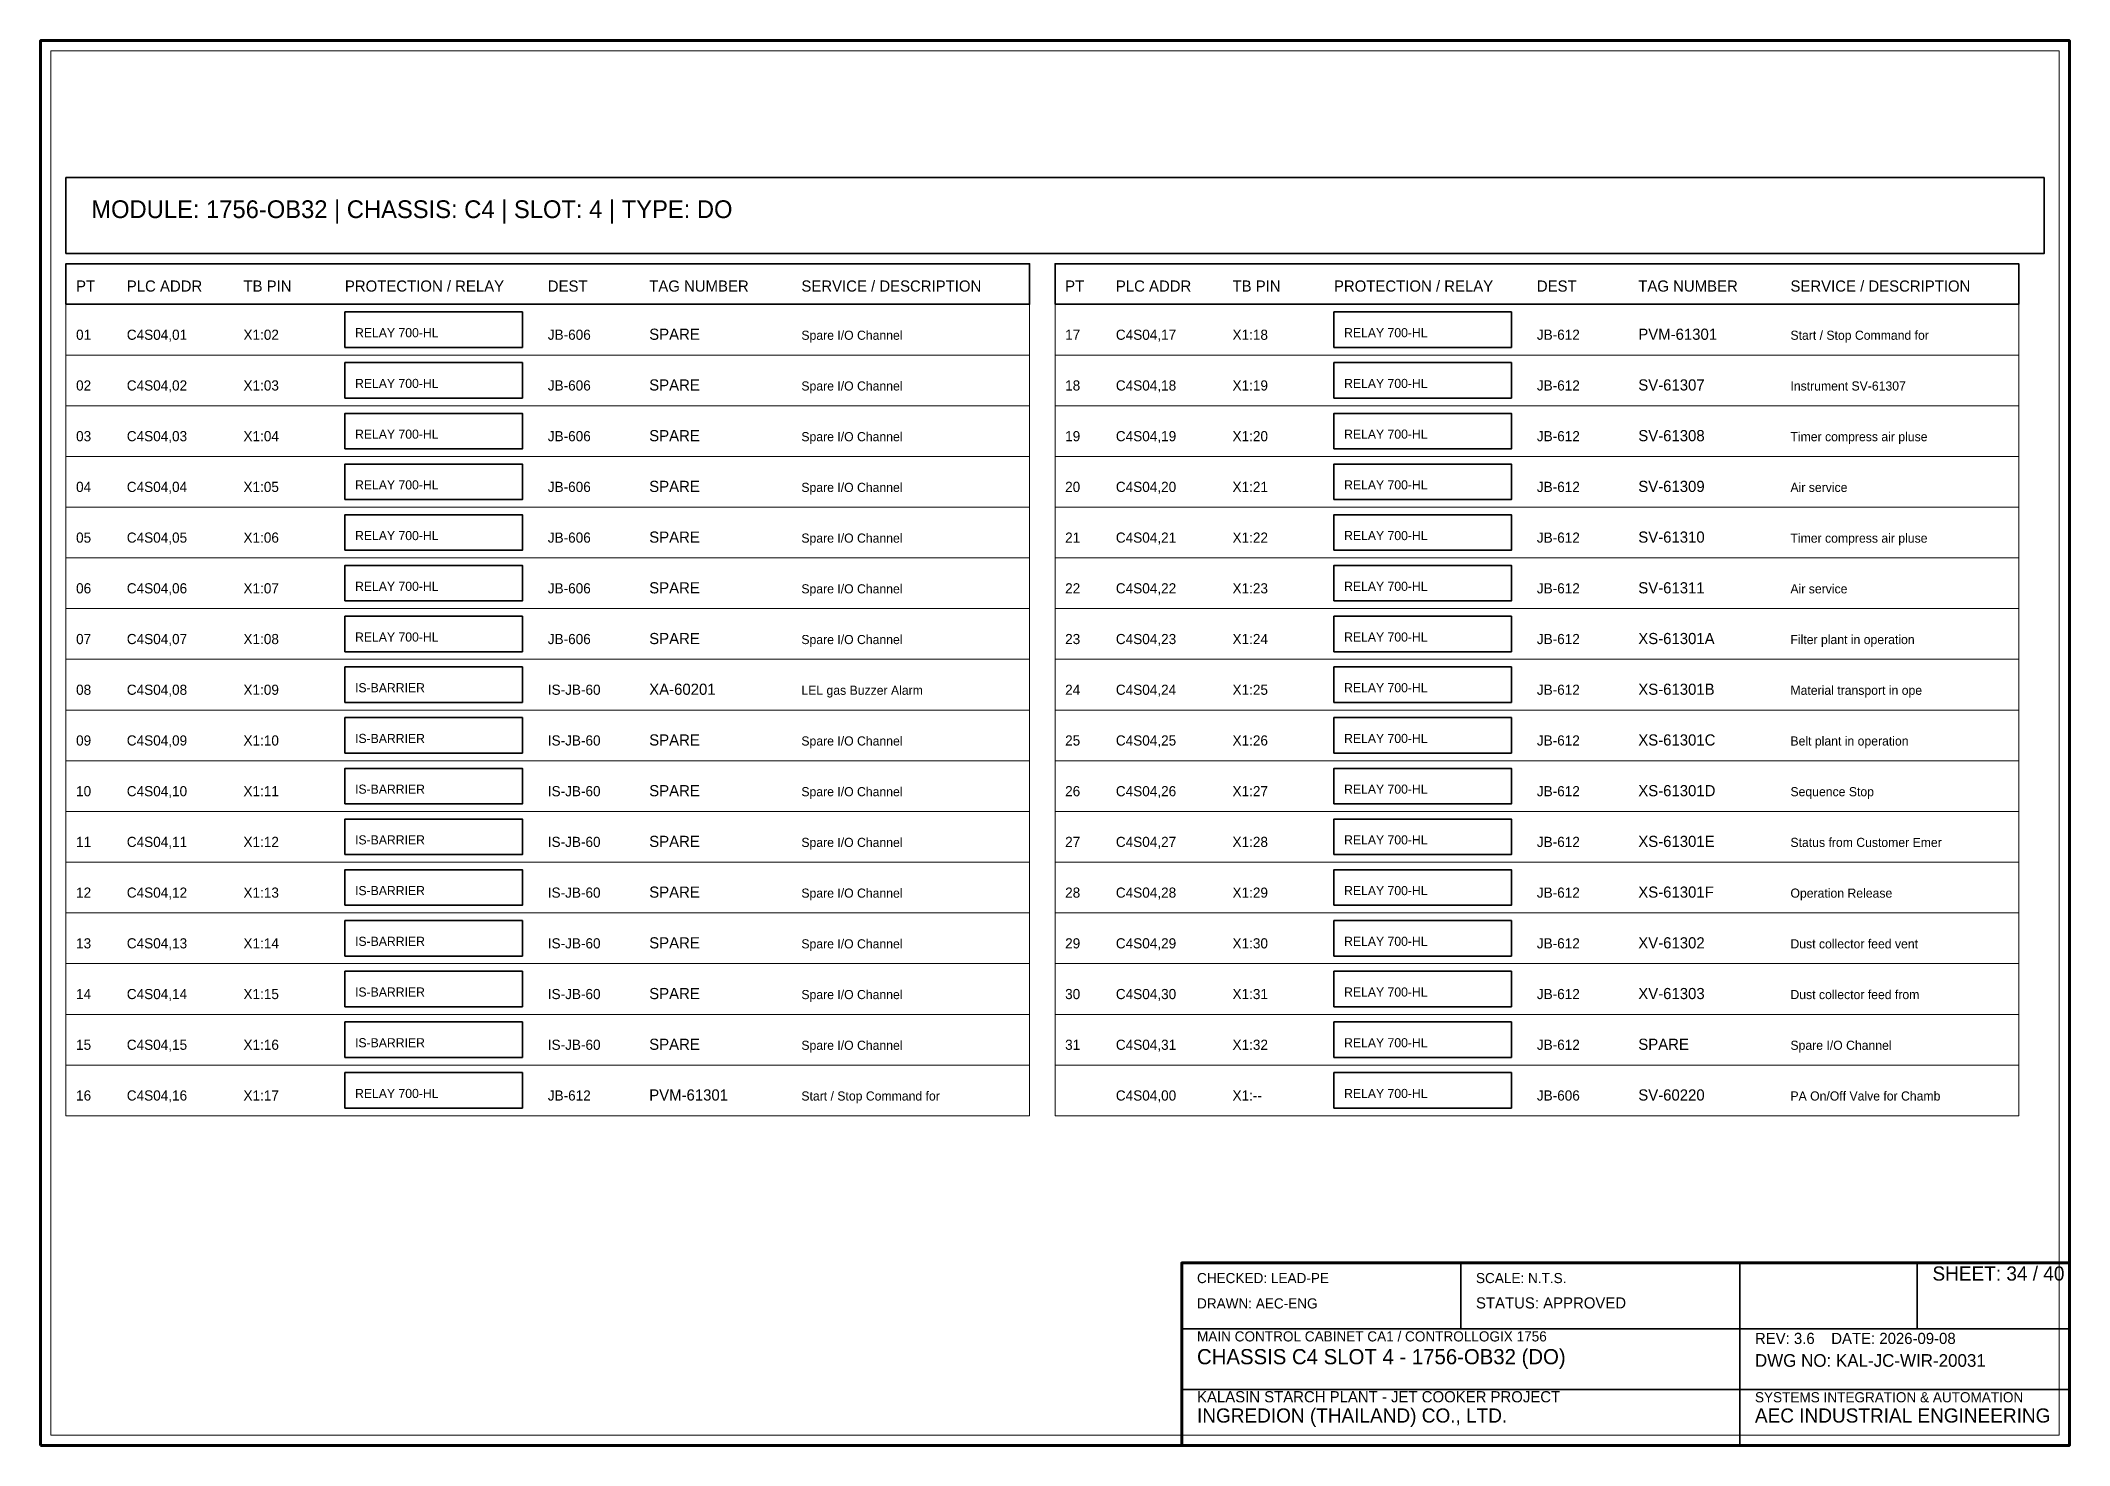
# Model space of a CAD drawing. Header units: millimetres. Extents: x 0 to 400, y 0 to 277.
import ezdxf

# ---------------------------------------------------------------- set-up
doc = ezdxf.new("R2010")
doc.units = ezdxf.units.MM
for name, color, linetype, lineweight in [('0_BORDER', 7, 'Continuous', 70), ('0_TITLE_BLOCK', 4, 'Continuous', 35), ('IE-CABLE', 6, 'Continuous', 25), ('IE-EQUIP', 2, 'Continuous', 35), ('IS_BARRIERS', 140, 'Continuous', 35), ('NOTATIONS', 8, 'Continuous', 18), ('RELAYS', 30, 'Continuous', 35), ('TER', 3, 'Continuous', 35), ('TEXTS', 7, 'Continuous', 25)]:
    doc.layers.add(name, color=color, linetype=linetype, lineweight=lineweight)

msp = doc.modelspace()

# ---------------------------------------------------------------- linework, layer by layer
at = {"layer": '0_BORDER'}
for points in [[(0, 0), (400, 0), (400, 277), (0, 277)], [(225, 0), (400, 0), (400, 36), (225, 36)]]:
    msp.add_lwpolyline(points, close=True, dxfattribs=at)
at = {"layer": '0_TITLE_BLOCK'}
for p, q in [((280, 23), (280, 36)), ((335, 23), (335, 36)), ((370, 23), (370, 36)), ((225, 23), (400, 23)), ((335, 0), (335, 23)), ((225, 11), (400, 11))]:
    msp.add_line(p, q, dxfattribs=at)
for points in [[(5, 225), (195, 225), (195, 233), (5, 233)], [(200, 225), (390, 225), (390, 233), (200, 233)]]:
    msp.add_lwpolyline(points, close=True, dxfattribs=at)
at = {"layer": 'IE-EQUIP'}
msp.add_lwpolyline([(5, 235), (395, 235), (395, 250), (5, 250)], close=True, dxfattribs=at)
at = {"layer": 'IS_BARRIERS'}
for points in [[(60, 146.5), (95, 146.5), (95, 153.5), (60, 153.5)], [(60, 136.5), (95, 136.5), (95, 143.5), (60, 143.5)], [(60, 126.5), (95, 126.5), (95, 133.5), (60, 133.5)], [(60, 116.5), (95, 116.5), (95, 123.5), (60, 123.5)], [(60, 106.5), (95, 106.5), (95, 113.5), (60, 113.5)], [(60, 96.5), (95, 96.5), (95, 103.5), (60, 103.5)], [(60, 86.5), (95, 86.5), (95, 93.5), (60, 93.5)], [(60, 76.5), (95, 76.5), (95, 83.5), (60, 83.5)]]:
    msp.add_lwpolyline(points, close=True, dxfattribs=at)
at = {"layer": 'NOTATIONS'}
for points in [[(2, 2), (398, 2), (398, 275), (2, 275)], [(5, 215), (195, 215), (195, 225), (5, 225)], [(200, 215), (390, 215), (390, 225), (200, 225)], [(5, 205), (195, 205), (195, 215), (5, 215)], [(200, 205), (390, 205), (390, 215), (200, 215)], [(5, 195), (195, 195), (195, 205), (5, 205)], [(200, 195), (390, 195), (390, 205), (200, 205)], [(5, 185), (195, 185), (195, 195), (5, 195)], [(200, 185), (390, 185), (390, 195), (200, 195)], [(5, 175), (195, 175), (195, 185), (5, 185)], [(200, 175), (390, 175), (390, 185), (200, 185)], [(5, 165), (195, 165), (195, 175), (5, 175)], [(200, 165), (390, 165), (390, 175), (200, 175)], [(5, 155), (195, 155), (195, 165), (5, 165)], [(200, 155), (390, 155), (390, 165), (200, 165)], [(5, 145), (195, 145), (195, 155), (5, 155)], [(200, 145), (390, 145), (390, 155), (200, 155)], [(5, 135), (195, 135), (195, 145), (5, 145)], [(200, 135), (390, 135), (390, 145), (200, 145)], [(5, 125), (195, 125), (195, 135), (5, 135)], [(200, 125), (390, 125), (390, 135), (200, 135)], [(5, 115), (195, 115), (195, 125), (5, 125)], [(200, 115), (390, 115), (390, 125), (200, 125)], [(5, 105), (195, 105), (195, 115), (5, 115)], [(200, 105), (390, 105), (390, 115), (200, 115)], [(5, 95), (195, 95), (195, 105), (5, 105)], [(200, 95), (390, 95), (390, 105), (200, 105)], [(5, 85), (195, 85), (195, 95), (5, 95)], [(200, 85), (390, 85), (390, 95), (200, 95)], [(5, 75), (195, 75), (195, 85), (5, 85)], [(200, 75), (390, 75), (390, 85), (200, 85)], [(5, 65), (195, 65), (195, 75), (5, 75)], [(200, 65), (390, 65), (390, 75), (200, 75)]]:
    msp.add_lwpolyline(points, close=True, dxfattribs=at)
at = {"layer": 'RELAYS'}
for points in [[(60, 216.5), (95, 216.5), (95, 223.5), (60, 223.5)], [(255, 216.5), (290, 216.5), (290, 223.5), (255, 223.5)], [(60, 206.5), (95, 206.5), (95, 213.5), (60, 213.5)], [(255, 206.5), (290, 206.5), (290, 213.5), (255, 213.5)], [(60, 196.5), (95, 196.5), (95, 203.5), (60, 203.5)], [(255, 196.5), (290, 196.5), (290, 203.5), (255, 203.5)], [(60, 186.5), (95, 186.5), (95, 193.5), (60, 193.5)], [(255, 186.5), (290, 186.5), (290, 193.5), (255, 193.5)], [(60, 176.5), (95, 176.5), (95, 183.5), (60, 183.5)], [(255, 176.5), (290, 176.5), (290, 183.5), (255, 183.5)], [(60, 166.5), (95, 166.5), (95, 173.5), (60, 173.5)], [(255, 166.5), (290, 166.5), (290, 173.5), (255, 173.5)], [(60, 156.5), (95, 156.5), (95, 163.5), (60, 163.5)], [(255, 156.5), (290, 156.5), (290, 163.5), (255, 163.5)], [(255, 146.5), (290, 146.5), (290, 153.5), (255, 153.5)], [(255, 136.5), (290, 136.5), (290, 143.5), (255, 143.5)], [(255, 126.5), (290, 126.5), (290, 133.5), (255, 133.5)], [(255, 116.5), (290, 116.5), (290, 123.5), (255, 123.5)], [(255, 106.5), (290, 106.5), (290, 113.5), (255, 113.5)], [(255, 96.5), (290, 96.5), (290, 103.5), (255, 103.5)], [(255, 86.5), (290, 86.5), (290, 93.5), (255, 93.5)], [(255, 76.5), (290, 76.5), (290, 83.5), (255, 83.5)], [(60, 66.5), (95, 66.5), (95, 73.5), (60, 73.5)], [(255, 66.5), (290, 66.5), (290, 73.5), (255, 73.5)]]:
    msp.add_lwpolyline(points, close=True, dxfattribs=at)

# ---------------------------------------------------------------- texts
at = {"layer": '0_TITLE_BLOCK'}
for s, height, p in [('MODULE: 1756-OB32 | CHASSIS: C4 | SLOT: 4 | TYPE: DO', 3.5, (10, 242)), ('PT', 2.2, (7, 227.5)), ('PLC ADDR', 2.2, (17, 227.5)), ('TB PIN', 2.2, (40, 227.5)), ('PROTECTION / RELAY', 2.2, (60, 227.5)), ('DEST', 2.2, (100, 227.5)), ('TAG NUMBER', 2.2, (120, 227.5)), ('SERVICE / DESCRIPTION', 2.2, (150, 227.5)), ('PT', 2.2, (202, 227.5)), ('PLC ADDR', 2.2, (212, 227.5)), ('TB PIN', 2.2, (235, 227.5)), ('PROTECTION / RELAY', 2.2, (255, 227.5)), ('DEST', 2.2, (295, 227.5)), ('TAG NUMBER', 2.2, (315, 227.5)), ('SERVICE / DESCRIPTION', 2.2, (345, 227.5)), ('SHEET: 34 / 40', 2.8, (373, 32.5)), ('STATUS: APPROVED', 2.2, (283, 27)), ('CHASSIS C4 SLOT 4 - 1756-OB32 (DO)', 3, (228, 16)), ('INGREDION (THAILAND) CO., LTD.', 2.8, (228, 4.5)), ('AEC INDUSTRIAL ENGINEERING', 2.8, (338, 4.5))]:
    msp.add_text(s, height=height, dxfattribs=at).set_placement(p)
at = {"layer": 'IE-CABLE'}
for s, p in [('JB-606', (100, 218)), ('JB-612', (295, 218)), ('JB-606', (100, 208)), ('JB-612', (295, 208)), ('JB-606', (100, 198)), ('JB-612', (295, 198)), ('JB-606', (100, 188)), ('JB-612', (295, 188)), ('JB-606', (100, 178)), ('JB-612', (295, 178)), ('JB-606', (100, 168)), ('JB-612', (295, 168)), ('JB-606', (100, 158)), ('JB-612', (295, 158)), ('IS-JB-60', (100, 148)), ('JB-612', (295, 148)), ('IS-JB-60', (100, 138)), ('JB-612', (295, 138)), ('IS-JB-60', (100, 128)), ('JB-612', (295, 128)), ('IS-JB-60', (100, 118)), ('JB-612', (295, 118)), ('IS-JB-60', (100, 108)), ('JB-612', (295, 108)), ('IS-JB-60', (100, 98)), ('JB-612', (295, 98)), ('IS-JB-60', (100, 88)), ('JB-612', (295, 88)), ('IS-JB-60', (100, 78)), ('JB-612', (295, 78)), ('JB-612', (100, 68)), ('JB-606', (295, 68))]:
    msp.add_text(s, height=2, dxfattribs=at).set_placement(p)
at = {"layer": 'IS_BARRIERS'}
for p in [(62, 148.5), (62, 138.5), (62, 128.5), (62, 118.5), (62, 108.5), (62, 98.5), (62, 88.5), (62, 78.5)]:
    msp.add_text('IS-BARRIER', height=1.8, dxfattribs=at).set_placement(p)
at = {"layer": 'RELAYS'}
for p in [(62, 218.5), (257, 218.5), (62, 208.5), (257, 208.5), (62, 198.5), (257, 198.5), (62, 188.5), (257, 188.5), (62, 178.5), (257, 178.5), (62, 168.5), (257, 168.5), (62, 158.5), (257, 158.5), (257, 148.5), (257, 138.5), (257, 128.5), (257, 118.5), (257, 108.5), (257, 98.5), (257, 88.5), (257, 78.5), (62, 68.5), (257, 68.5)]:
    msp.add_text('RELAY 700-HL', height=1.8, dxfattribs=at).set_placement(p)
at = {"layer": 'TER'}
for s, p in [('X1:02', (40, 218)), ('X1:18', (235, 218)), ('X1:03', (40, 208)), ('X1:19', (235, 208)), ('X1:04', (40, 198)), ('X1:20', (235, 198)), ('X1:05', (40, 188)), ('X1:21', (235, 188)), ('X1:06', (40, 178)), ('X1:22', (235, 178)), ('X1:07', (40, 168)), ('X1:23', (235, 168)), ('X1:08', (40, 158)), ('X1:24', (235, 158)), ('X1:09', (40, 148)), ('X1:25', (235, 148)), ('X1:10', (40, 138)), ('X1:26', (235, 138)), ('X1:11', (40, 128)), ('X1:27', (235, 128)), ('X1:12', (40, 118)), ('X1:28', (235, 118)), ('X1:13', (40, 108)), ('X1:29', (235, 108)), ('X1:14', (40, 98)), ('X1:30', (235, 98)), ('X1:15', (40, 88)), ('X1:31', (235, 88)), ('X1:16', (40, 78)), ('X1:32', (235, 78)), ('X1:17', (40, 68)), ('X1:--', (235, 68))]:
    msp.add_text(s, height=2, dxfattribs=at).set_placement(p)
at = {"layer": 'TEXTS'}
for s, height, p in [('01', 2, (7, 218)), ('C4S04,01', 2, (17, 218)), ('SPARE', 2.2, (120, 218)), ('17', 2, (202, 218)), ('C4S04,17', 2, (212, 218)), ('PVM-61301', 2.2, (315, 218)), ('Spare I/O Channel', 1.8, (150, 218)), ('Start / Stop Command for ', 1.8, (345, 218)), ('02', 2, (7, 208)), ('C4S04,02', 2, (17, 208)), ('SPARE', 2.2, (120, 208)), ('Spare I/O Channel', 1.8, (150, 208)), ('18', 2, (202, 208)), ('C4S04,18', 2, (212, 208)), ('SV-61307', 2.2, (315, 208)), ('Instrument SV-61307', 1.8, (345, 208)), ('03', 2, (7, 198)), ('C4S04,03', 2, (17, 198)), ('SPARE', 2.2, (120, 198)), ('19', 2, (202, 198)), ('C4S04,19', 2, (212, 198)), ('SV-61308', 2.2, (315, 198)), ('Spare I/O Channel', 1.8, (150, 198)), ('Timer compress air pluse ', 1.8, (345, 198)), ('04', 2, (7, 188)), ('C4S04,04', 2, (17, 188)), ('SPARE', 2.2, (120, 188)), ('Spare I/O Channel', 1.8, (150, 188)), ('20', 2, (202, 188)), ('C4S04,20', 2, (212, 188)), ('SV-61309', 2.2, (315, 188)), ('Air service', 1.8, (345, 188)), ('05', 2, (7, 178)), ('C4S04,05', 2, (17, 178)), ('SPARE', 2.2, (120, 178)), ('21', 2, (202, 178)), ('C4S04,21', 2, (212, 178)), ('SV-61310', 2.2, (315, 178)), ('Spare I/O Channel', 1.8, (150, 178)), ('Timer compress air pluse ', 1.8, (345, 178)), ('06', 2, (7, 168)), ('C4S04,06', 2, (17, 168)), ('SPARE', 2.2, (120, 168)), ('Spare I/O Channel', 1.8, (150, 168)), ('22', 2, (202, 168)), ('C4S04,22', 2, (212, 168)), ('SV-61311', 2.2, (315, 168)), ('Air service', 1.8, (345, 168)), ('07', 2, (7, 158)), ('C4S04,07', 2, (17, 158)), ('SPARE', 2.2, (120, 158)), ('23', 2, (202, 158)), ('C4S04,23', 2, (212, 158)), ('XS-61301A', 2.2, (315, 158)), ('Spare I/O Channel', 1.8, (150, 158)), ('Filter plant in operation', 1.8, (345, 158)), ('08', 2, (7, 148)), ('C4S04,08', 2, (17, 148)), ('XA-60201', 2.2, (120, 148)), ('LEL gas Buzzer Alarm', 1.8, (150, 148)), ('24', 2, (202, 148)), ('C4S04,24', 2, (212, 148)), ('XS-61301B', 2.2, (315, 148)), ('Material transport in ope', 1.8, (345, 148)), ('09', 2, (7, 138)), ('C4S04,09', 2, (17, 138)), ('SPARE', 2.2, (120, 138)), ('25', 2, (202, 138)), ('C4S04,25', 2, (212, 138)), ('XS-61301C', 2.2, (315, 138)), ('Spare I/O Channel', 1.8, (150, 138)), ('Belt plant in operation', 1.8, (345, 138)), ('10', 2, (7, 128)), ('C4S04,10', 2, (17, 128)), ('SPARE', 2.2, (120, 128)), ('Spare I/O Channel', 1.8, (150, 128)), ('26', 2, (202, 128)), ('C4S04,26', 2, (212, 128)), ('XS-61301D', 2.2, (315, 128)), ('Sequence Stop', 1.8, (345, 128)), ('11', 2, (7, 118)), ('C4S04,11', 2, (17, 118)), ('SPARE', 2.2, (120, 118)), ('27', 2, (202, 118)), ('C4S04,27', 2, (212, 118)), ('XS-61301E', 2.2, (315, 118)), ('Spare I/O Channel', 1.8, (150, 118)), ('Status from Customer Emer', 1.8, (345, 118)), ('12', 2, (7, 108)), ('C4S04,12', 2, (17, 108)), ('SPARE', 2.2, (120, 108)), ('Spare I/O Channel', 1.8, (150, 108)), ('28', 2, (202, 108)), ('C4S04,28', 2, (212, 108)), ('XS-61301F', 2.2, (315, 108)), ('Operation Release', 1.8, (345, 108)), ('13', 2, (7, 98)), ('C4S04,13', 2, (17, 98)), ('SPARE', 2.2, (120, 98)), ('29', 2, (202, 98)), ('C4S04,29', 2, (212, 98)), ('XV-61302', 2.2, (315, 98)), ('Spare I/O Channel', 1.8, (150, 98)), ('Dust collector feed vent', 1.8, (345, 98)), ('14', 2, (7, 88)), ('C4S04,14', 2, (17, 88)), ('SPARE', 2.2, (120, 88)), ('Spare I/O Channel', 1.8, (150, 88)), ('30', 2, (202, 88)), ('C4S04,30', 2, (212, 88)), ('XV-61303', 2.2, (315, 88)), ('Dust collector feed from ', 1.8, (345, 88)), ('15', 2, (7, 78)), ('C4S04,15', 2, (17, 78)), ('SPARE', 2.2, (120, 78)), ('31', 2, (202, 78)), ('C4S04,31', 2, (212, 78)), ('SPARE', 2.2, (315, 78)), ('Spare I/O Channel', 1.8, (150, 78)), ('Spare I/O Channel', 1.8, (345, 78)), ('16', 2, (7, 68)), ('C4S04,16', 2, (17, 68)), ('PVM-61301', 2.2, (120, 68)), ('Start / Stop Command for ', 1.8, (150, 68)), ('C4S04,00', 2, (212, 68)), ('SV-60220', 2.2, (315, 68)), ('PA On/Off Valve for Chamb', 1.8, (345, 68)), ('CHECKED: LEAD-PE', 2, (228, 32)), ('SCALE: N.T.S.', 2, (283, 32)), ('DRAWN: AEC-ENG', 2, (228, 27)), ('MAIN CONTROL CABINET CA1 / CONTROLLOGIX 1756', 2, (228, 20.5)), ('REV: 3.6    DATE: 2026-09-08', 2.2, (338, 20)), ('DWG NO: KAL-JC-WIR-20031', 2.5, (338, 15.5)), ('KALASIN STARCH PLANT - JET COOKER PROJECT', 2.2, (228, 8.5)), ('SYSTEMS INTEGRATION & AUTOMATION', 2, (338, 8.5))]:
    msp.add_text(s, height=height, dxfattribs=at).set_placement(p)

doc.saveas('drawing.dxf')
